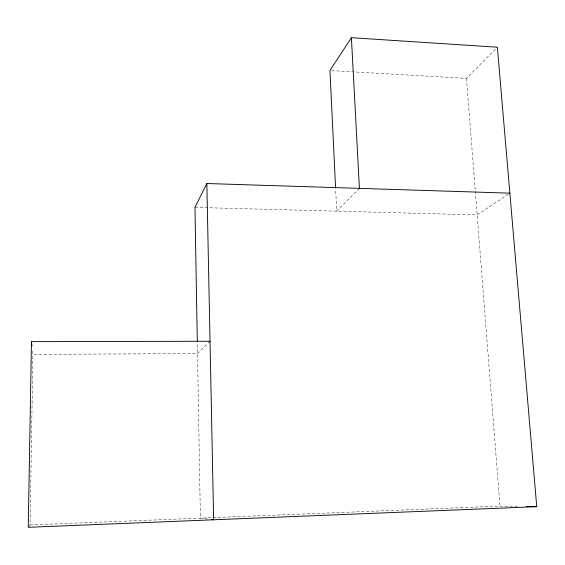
<?xml version="1.0" encoding="UTF-8"?>
<svg xmlns="http://www.w3.org/2000/svg" width="565" height="565" viewBox="0 0 565 565"><rect width="100%" height="100%" fill="white"/><g stroke="black" fill="none" stroke-linecap="round" stroke-linejoin="round"><path stroke-width="0.42" stroke-dasharray="2.83 2.12" d="M28.695 526.721L30.037 524.963L32.925 354.368L32.438 350.123M331.704 70.618L466.471 78.38L497.348 47.206M359.425 188.371L336.705 211.169L335.603 188.307M210.039 341.26L197.517 353.584L32.925 354.368M508.408 194.12L477.164 214.905L194.96 207.397M30.037 524.963L499.969 506.12L517.484 506.381M207.842 519.058L200.398 518.133L197.333 342.955M466.471 78.38L475.243 190.398M475.313 191.274L499.969 506.12"/><path stroke-width="0.85" d="M210.039 341.26L31.463 341.634L28.25 527.307L536.75 506.678L497.348 47.206L351.402 37.693L329.946 70.512L335.561 187.432M509.863 193.152L206.854 183.519L194.96 207.397L197.305 341.196M526.241 506.515L536.75 506.678M211.155 519.475L213.634 519.786L206.854 183.519M31.463 341.634L31.951 345.879M351.402 37.693L359.425 188.371"/></g></svg>
